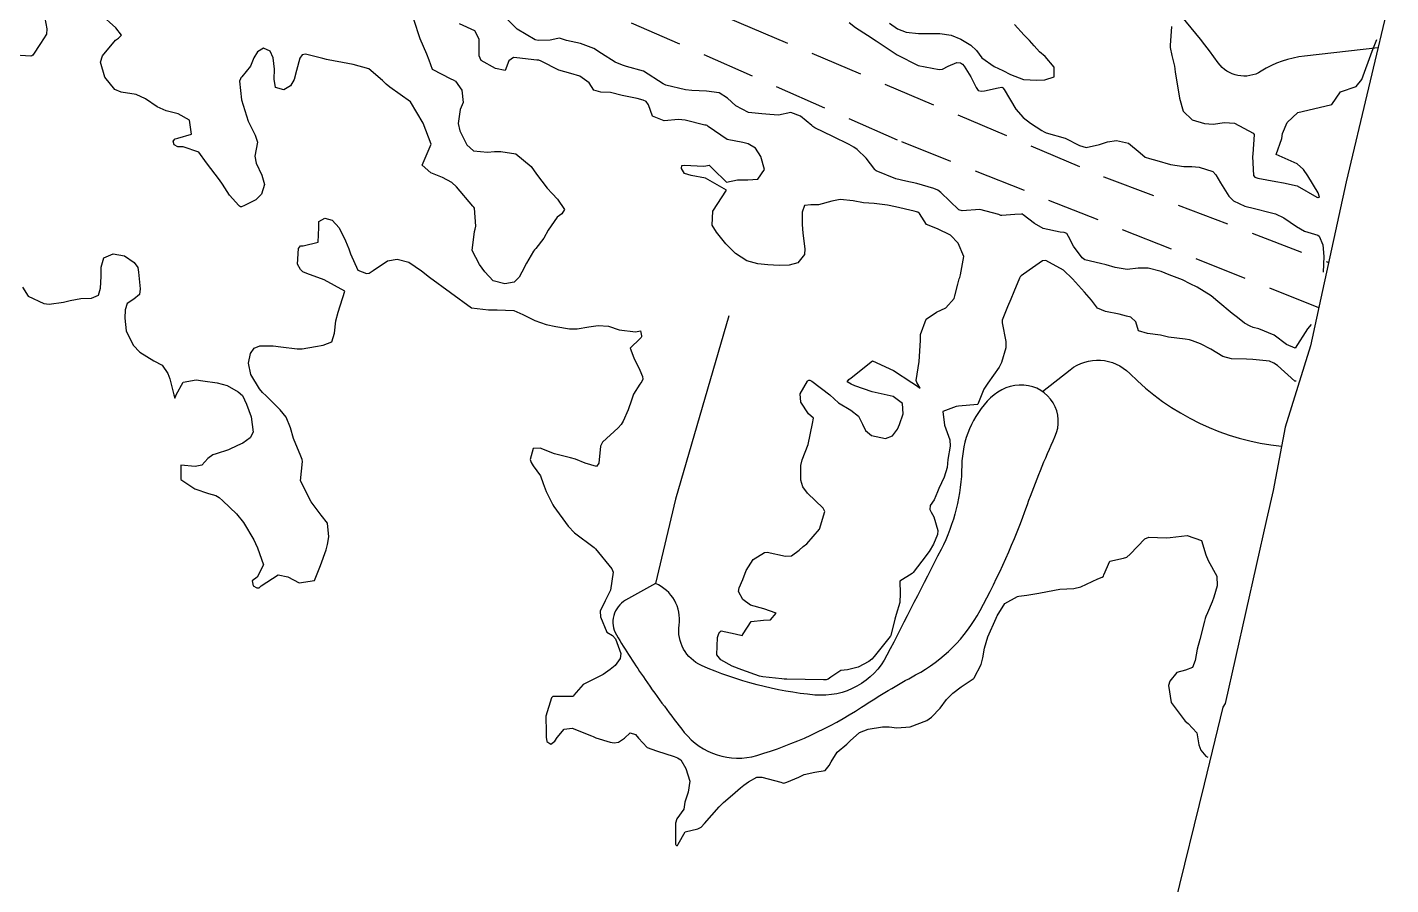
# Model space of a CAD drawing. Header units: metres. Extents: x 298520 to 308411, y 7433745 to 7450750.
# Drawn here: x 305187.2 to 305316.3, y 7437696.1 to 7437777.3 of the extents above; entities that cross this region are included whole.
import ezdxf

# ---------------------------------------------------------------- set-up
doc = ezdxf.new("R2010")
doc.units = ezdxf.units.M
doc.header["$LTSCALE"] = 10
doc.linetypes.add('DASHED', pattern=[0.75, 0.5, -0.25])
for name, color, linetype in [('Area', 45, 'Continuous'), ('Curvas de Nivel 1m', 11, 'Continuous'), ('Hidrografia', 140, 'Continuous'), ('Vias Secundárias', 230, 'DASHED')]:
    doc.layers.add(name, color=color, linetype=linetype)

msp = doc.modelspace()

# ---------------------------------------------------------------- linework, layer by layer
at = {"layer": 'Area'}
msp.add_polyline3d([(305316.28, 7437780.47, 707.42), (305312.05, 7437762.65, 712.48), (305309.67, 7437751.62, 711.66), (305308.68, 7437747.09, 711.47), (305306.29, 7437739.4, 702.84), (305305.13, 7437733.42, 702.9), (305304.53, 7437730.66, 703.35), (305300.59, 7437713.24, 705), (305300.38, 7437712.88, 708.88), (305298.61, 7437705.59, 703.04), (305295.79, 7437694.18, 704.32)], dxfattribs=at)
at = {"layer": 'Curvas de Nivel 1m', "flags": 128}
for points, elevation in [([(305188.77, 7437778.63), (305189.06, 7437777.14), (305189.02, 7437776.63), (305188.44, 7437775.75), (305187.73, 7437774.64), (305187.62, 7437774.56), (305187.54, 7437774.55), (305185.54, 7437774.66)], 703), ([(305223.77, 7437778.03), (305224.35, 7437776.2), (305224.99, 7437774.75), (305225.2, 7437774.19), (305225.53, 7437773.31), (305227.3, 7437772.38), (305227.51, 7437772.3), (305227.73, 7437772.16), (305228.34, 7437771.32), (305228.47, 7437770.15), (305228.17, 7437769.47), (305228, 7437768.15), (305228.15, 7437767.46), (305228.81, 7437766.15), (305229.44, 7437765.58), (305230.77, 7437765.45), (305231.44, 7437765.5), (305232.02, 7437765.52), (305233.44, 7437765.3), (305234.9, 7437764.08), (305235.41, 7437763.37), (305236.43, 7437762.05), (305236.88, 7437761.54), (305237.38, 7437761), (305238.07, 7437760.03), (305237.79, 7437759.62), (305237.37, 7437759.29), (305236.51, 7437758.05), (305236.11, 7437757.29), (305235.33, 7437756.31), (305235.21, 7437756.19), (305235.13, 7437756.07), (305234.45, 7437754.94), (305234.01, 7437754.08), (305233.78, 7437753.6), (305233.29, 7437753.14), (305232.41, 7437752.97), (305231.29, 7437753.27), (305230.5, 7437754.12), (305230, 7437754.82), (305229.32, 7437756.14), (305229.55, 7437757.94), (305229.6, 7437758.14), (305229.67, 7437758.45), (305229.53, 7437760.14), (305229.46, 7437760.23), (305229.37, 7437760.32), (305227.83, 7437762.16), (305227.4, 7437762.58), (305226.52, 7437763.06), (305225.41, 7437763.5), (305224.59, 7437764.2), (305225.44, 7437766.19), (305224.68, 7437768.2), (305223.49, 7437770.21), (305221.51, 7437771.6), (305221.16, 7437771.88), (305220.84, 7437772.24), (305219.53, 7437773.33), (305218.05, 7437773.76), (305217.54, 7437773.84), (305215.67, 7437774.18), (305215.54, 7437774.21), (305215.18, 7437774.31), (305213.55, 7437774.72), (305213.21, 7437774.67), (305213, 7437774.34), (305212.68, 7437773.18), (305212.46, 7437772.34), (305212.13, 7437771.72), (305211.5, 7437771.36), (305210.71, 7437771.56), (305210.58, 7437772.36), (305210.6, 7437773.29), (305210.47, 7437774.37), (305210.2, 7437775.02), (305209.55, 7437775.28), (305208.99, 7437774.94), (305208.66, 7437774.39), (305208.34, 7437773.59), (305207.52, 7437772.57), (305207.43, 7437772.48), (305207.38, 7437772.4), (305207.29, 7437772.18), (305207.49, 7437770.4), (305208.1, 7437768.39), (305208.77, 7437767.07), (305208.99, 7437766.38), (305208.74, 7437765.08), (305208.87, 7437764.39), (305209.41, 7437763.26), (305209.65, 7437762.38), (305209.38, 7437761.48), (305208.83, 7437760.93), (305207.77, 7437760.4), (305207.49, 7437760.28), (305207.37, 7437760.27), (305207.29, 7437760.32), (305207.21, 7437760.4), (305206.34, 7437761.38), (305205.68, 7437762.43), (305205.4, 7437762.81), (305204.16, 7437764.44), (305203.43, 7437765.46), (305201.96, 7437765.95), (305201.44, 7437765.96), (305201.11, 7437766.14), (305201.01, 7437766.48), (305201.2, 7437766.72), (305201.45, 7437766.78), (305202.75, 7437767.16), (305202.56, 7437768.46), (305201.48, 7437769.08), (305200.36, 7437769.37), (305199.49, 7437769.74), (305198.4, 7437770.51), (305197.5, 7437770.92), (305196.09, 7437771.13), (305195.5, 7437771.37), (305194.53, 7437772.56), (305194.13, 7437773.96), (305194.32, 7437774.56), (305195.56, 7437776.05), (305195.84, 7437776.25), (305196.12, 7437776.53), (305195.57, 7437777.23), (305194.09, 7437778.56)], 703), ([(305307.32, 7437743.75), (305307.19, 7437743.76), (305305.54, 7437745.23), (305305.21, 7437745.47), (305304.81, 7437745.64), (305303.21, 7437745.8), (305302.63, 7437745.84), (305301.21, 7437745.88), (305300.39, 7437746.11), (305299.23, 7437746.78), (305298.27, 7437747.31), (305297.5, 7437747.59), (305297.24, 7437747.67), (305296.82, 7437747.75), (305295.24, 7437747.93), (305294.48, 7437748.12), (305293.24, 7437748.28), (305292.4, 7437748.54), (305292.14, 7437749.39), (305291.68, 7437749.82), (305291.26, 7437749.93), (305290.58, 7437750.09), (305289.26, 7437750.36), (305288.52, 7437750.68), (305287.96, 7437751.44), (305287.28, 7437752.18), (305286.14, 7437753.46), (305285.31, 7437754.26), (305283.63, 7437755.18), (305283.32, 7437755.17), (305282.06, 7437754.26), (305281.3, 7437753.72), (305281.19, 7437753.63), (305281.13, 7437753.52), (305280.6, 7437752.21), (305280.32, 7437751.53), (305280, 7437750.8), (305279.5, 7437749.54), (305279.49, 7437749.29), (305279.85, 7437747.53), (305279.84, 7437746.92), (305279.42, 7437745.54), (305279.35, 7437745.39), (305279.2, 7437745.1), (305278.12, 7437743.56), (305277.75, 7437742.99), (305277.18, 7437741.57), (305277.15, 7437741.54), (305275.36, 7437741.38), (305275.15, 7437741.37), (305273.86, 7437740.89), (305274.02, 7437739.6), (305274.52, 7437738.2), (305274.57, 7437737.6), (305274.35, 7437736.34), (305274.27, 7437735.6), (305273.99, 7437734.68), (305273.5, 7437733.61), (305273.38, 7437733.28), (305273.05, 7437732.51), (305272.67, 7437731.98), (305272.63, 7437731.62), (305272.77, 7437731.36), (305273.03, 7437730.91), (305273.4, 7437729.61), (305273.38, 7437729.23), (305273, 7437728.31), (305272.57, 7437727.62), (305271.89, 7437726.72), (305271.07, 7437725.64), (305270.96, 7437725.55), (305269.8, 7437724.81), (305269.83, 7437723.65), (305269.8, 7437722.79), (305269.46, 7437721.65), (305269.34, 7437721.23), (305268.95, 7437719.66), (305268.93, 7437719.62), (305268.89, 7437719.57), (305267.37, 7437717.68), (305267.14, 7437717.42), (305266.87, 7437717.22), (305265.87, 7437716.69), (305264.85, 7437716.43), (305264.21, 7437716.36), (305263.27, 7437715.73), (305263.03, 7437715.54), (305262.84, 7437715.49), (305262.59, 7437715.49), (305260.84, 7437715.5), (305259.09, 7437715.53), (305258.84, 7437715.54), (305258.63, 7437715.57), (305256.84, 7437715.76), (305256.52, 7437715.81), (305254.85, 7437716.44), (305253.93, 7437716.76), (305252.87, 7437717.36), (305252.47, 7437717.86), (305252.54, 7437719.5), (305252.68, 7437719.85), (305252.75, 7437719.99), (305252.9, 7437720.13), (305254.21, 7437719.84), (305254.89, 7437719.66), (305254.98, 7437719.83), (305255.74, 7437720.99), (305256.91, 7437721.14), (305257.56, 7437721.15), (305258.09, 7437721.79), (305256.93, 7437722.21), (305255.66, 7437722.55), (305254.94, 7437723.1), (305254.52, 7437723.83), (305254.59, 7437724.19), (305254.95, 7437724.98), (305255.25, 7437725.83), (305255.92, 7437726.87), (305256.99, 7437727.55), (305257.23, 7437727.56), (305258.98, 7437727.18), (305259.54, 7437727.22), (305260.26, 7437727.77), (305260.65, 7437728.11), (305261, 7437728.36), (305262.21, 7437729.74), (305262.71, 7437731.41), (305262.55, 7437731.74), (305261.05, 7437733.15), (305260.61, 7437733.76), (305260.44, 7437734.39), (305260.43, 7437735.77), (305260.55, 7437736.31), (305261.11, 7437737.76), (305261.55, 7437739.75), (305261.64, 7437740.26), (305261.14, 7437740.68), (305260.42, 7437741.77), (305260.36, 7437742.57), (305261.05, 7437743.76), (305261.13, 7437743.82), (305261.18, 7437743.84), (305261.27, 7437743.84), (305261.48, 7437743.76), (305263.16, 7437742.45), (305264.01, 7437741.72), (305265.15, 7437741.02), (305265.89, 7437740.45), (305266.26, 7437739.69), (305266.54, 7437739.1), (305267.12, 7437738.6), (305268.46, 7437738.32), (305269.12, 7437738.58), (305269.59, 7437739.2), (305269.76, 7437739.65), (305270.11, 7437740.68), (305270.07, 7437741.65), (305269.16, 7437742.32), (305268.33, 7437742.5), (305267.17, 7437742.76), (305265.55, 7437743.33), (305265.18, 7437743.46), (305264.83, 7437743.71), (305264.98, 7437743.92), (305265.19, 7437744.06), (305267.2, 7437745.68), (305269.19, 7437744.77), (305270.95, 7437743.64), (305271.18, 7437743.46), (305271.72, 7437743.09), (305271.41, 7437743.64), (305271.36, 7437743.81), (305271.64, 7437745.63), (305271.74, 7437747.11), (305271.76, 7437747.63), (305271.77, 7437748.17), (305272.29, 7437749.62), (305273.26, 7437750.29), (305274.15, 7437750.71), (305274.94, 7437751.59), (305275.02, 7437751.84), (305275.29, 7437752.94), (305275.43, 7437753.46), (305275.47, 7437753.59), (305275.55, 7437753.83), (305275.86, 7437755.58), (305275.34, 7437756.84), (305274.59, 7437757.6), (305273.36, 7437758.18), (305272.34, 7437758.6), (305271.65, 7437759.64), (305271.5, 7437759.77), (305271.37, 7437759.81), (305271.16, 7437759.85), (305269.38, 7437760.26), (305268.62, 7437760.43), (305267.38, 7437760.57), (305266.35, 7437760.66), (305265.38, 7437760.84), (305264.15, 7437760.96), (305263.38, 7437760.82), (305262.1, 7437760.47), (305261.38, 7437760.47), (305260.77, 7437760.38), (305260.57, 7437759.77), (305260.55, 7437758.58), (305260.62, 7437757.77), (305260.81, 7437756.28), (305260.77, 7437755.77), (305260.13, 7437754.95), (305259.31, 7437754.74), (305258.38, 7437754.72), (305257.31, 7437754.78), (305256.37, 7437754.87), (305255.32, 7437755.16), (305254.24, 7437755.84), (305253.34, 7437756.78), (305252.44, 7437757.86), (305252.03, 7437758.54), (305252.09, 7437759.87), (305253.39, 7437761.85), (305251.41, 7437762.99), (305250.06, 7437763.24), (305249.42, 7437763.42), (305249.12, 7437763.9), (305249.15, 7437764.18), (305249.43, 7437764.22), (305251.2, 7437764.11), (305251.43, 7437764.15), (305251.76, 7437764.21), (305252.1, 7437763.87), (305253.4, 7437762.61), (305254.43, 7437762.81), (305255.41, 7437762.82), (305256.35, 7437762.88), (305256.99, 7437763.81), (305256.65, 7437765.03), (305256.13, 7437765.82), (305255.45, 7437766.23), (305254.93, 7437766.35), (305253.45, 7437766.65), (305251.67, 7437767.88), (305251.55, 7437767.96), (305251.47, 7437767.99), (305251.35, 7437768.01), (305249.48, 7437768.46), (305248.84, 7437768.54), (305247.48, 7437768.42), (305246.39, 7437768.84), (305246, 7437769.94), (305245.78, 7437770.23), (305245.5, 7437770.37), (305244.93, 7437770.53), (305243.5, 7437770.82), (305242.41, 7437771.08), (305241.5, 7437771.13), (305240.83, 7437771.32), (305240.38, 7437772.01), (305239.52, 7437772.63), (305238.64, 7437772.91), (305237.53, 7437773.2), (305235.85, 7437774.07), (305235.63, 7437774.15), (305235.54, 7437774.17), (305235.44, 7437774.17), (305233.55, 7437774.37), (305233.24, 7437774.4), (305232.78, 7437774.1), (305232.45, 7437773.18), (305231.53, 7437773.37), (305230.17, 7437774.13), (305229.99, 7437774.58), (305229.98, 7437776.13), (305229.57, 7437776.94), (305228.13, 7437777.61)], 703), ([(305308.73, 7437749.13), (305308.41, 7437748.7), (305307.23, 7437746.88), (305306.41, 7437747.22), (305305.24, 7437748.12), (305303.8, 7437748.7), (305303.25, 7437748.85), (305302.96, 7437748.96), (305302.42, 7437749.26), (305301.77, 7437749.79), (305301.26, 7437750.16), (305299.92, 7437751.29), (305299.28, 7437751.85), (305297.96, 7437752.65), (305297.3, 7437752.99), (305296.56, 7437753.34), (305295.31, 7437753.84), (305294.54, 7437754.13), (305293.31, 7437754.47), (305292.38, 7437754.45), (305291.31, 7437754.34), (305290.2, 7437754.52), (305289.32, 7437754.79), (305288.8, 7437754.91), (305287.32, 7437755.24), (305287.05, 7437755.45), (305286.25, 7437756.55), (305285.77, 7437757.47), (305285.62, 7437757.73), (305285.36, 7437757.83), (305284.97, 7437757.86), (305283.36, 7437758.23), (305282.56, 7437758.7), (305281.48, 7437759.52), (305281.42, 7437759.57), (305281.37, 7437759.59), (305281.31, 7437759.58), (305280.68, 7437759.53), (305279.46, 7437759.45), (305279.37, 7437759.46), (305279.18, 7437759.54), (305277.38, 7437760.03), (305275.69, 7437759.9), (305275.38, 7437759.97), (305273.69, 7437761.61), (305273.4, 7437761.84), (305273.01, 7437762), (305271.41, 7437762.49), (305270.36, 7437762.7), (305269.41, 7437762.91), (305267.57, 7437763.68), (305267.48, 7437763.73), (305267.42, 7437763.81), (305266.63, 7437764.89), (305265.76, 7437765.71), (305265.45, 7437765.92), (305265, 7437766.16), (305263.46, 7437766.92), (305261.76, 7437767.76), (305261.58, 7437767.87), (305261.48, 7437767.98), (305260.4, 7437768.86), (305259.49, 7437769.19), (305258.32, 7437768.96), (305257.48, 7437769), (305256.73, 7437769.06), (305255.49, 7437769.2), (305254.29, 7437769.84), (305253.5, 7437770.57), (305252.69, 7437771.05), (305251.51, 7437771.23), (305250.1, 7437771.3), (305249.51, 7437771.36), (305247.64, 7437771.79), (305247.51, 7437771.86), (305247.47, 7437771.88), (305247.4, 7437771.92), (305245.53, 7437773.11), (305243.94, 7437773.56), (305243.54, 7437773.69), (305242.86, 7437773.98), (305241.55, 7437774.79), (305240.83, 7437775.27), (305239.56, 7437775.72), (305238.24, 7437776.03), (305237.57, 7437776.25), (305237.41, 7437776.2), (305236.69, 7437776.05), (305235.56, 7437776.03), (305235.27, 7437776.07), (305233.58, 7437777.09), (305232.57, 7437778.1)], 704), ([(305265.02, 7437777.72), (305265.59, 7437777.26), (305266.75, 7437776.52), (305267.57, 7437776), (305268.04, 7437775.68), (305269.55, 7437774.66), (305271.54, 7437773.64), (305273.54, 7437773.28), (305273.85, 7437773.29), (305274.39, 7437773.6), (305275.21, 7437773.93), (305275.55, 7437773.91), (305275.74, 7437773.78), (305275.88, 7437773.58), (305276.53, 7437772.58), (305277.03, 7437771.57), (305277.23, 7437771.28), (305277.51, 7437771.21), (305277.82, 7437771.25), (305279.11, 7437771.54), (305279.46, 7437771.6), (305279.51, 7437771.58), (305279.56, 7437771.54), (305279.67, 7437771.38), (305280.79, 7437769.53), (305281.48, 7437768.72), (305282.16, 7437768.19), (305283.25, 7437767.49), (305283.47, 7437767.36), (305283.67, 7437767.29), (305285.46, 7437766.76), (305286.82, 7437766.08), (305287.45, 7437765.89), (305288.72, 7437766.16), (305289.46, 7437766.41), (305290.32, 7437766.55), (305291.46, 7437766.3), (305292.54, 7437765.38), (305293.03, 7437764.97), (305293.44, 7437764.85), (305294.12, 7437764.67), (305295.43, 7437764.29), (305296.68, 7437764.09), (305297.43, 7437764.08), (305298.15, 7437764.04), (305299.43, 7437763.6), (305299.71, 7437763.3), (305300.16, 7437762.54), (305300.94, 7437761.28), (305301.39, 7437760.84), (305302.45, 7437760.33), (305303.38, 7437760.11), (305304.87, 7437759.74), (305305.38, 7437759.59), (305306.17, 7437759.22), (305307.36, 7437758.4), (305308.11, 7437757.95), (305309.36, 7437757.59), (305309.51, 7437757.49), (305309.84, 7437756.67), (305309.93, 7437755.56), (305309.88, 7437754.07)], 704), ([(305268.82, 7437777.67), (305269.58, 7437777.12), (305270.41, 7437776.82), (305271.58, 7437776.67), (305272.53, 7437776.67), (305273.58, 7437776.68), (305274.66, 7437776.52), (305275.57, 7437776.15), (305276.52, 7437775.58), (305277.05, 7437775.06), (305277.55, 7437774.38), (305278.74, 7437773.55), (305279.54, 7437773.18), (305280.27, 7437772.8), (305281.52, 7437772.32), (305282.77, 7437772.26), (305283.53, 7437772.3), (305284.42, 7437772.59), (305284.42, 7437773.48), (305283.55, 7437774.52), (305283.01, 7437774.96), (305282.51, 7437775.51), (305282.09, 7437776.03), (305281.57, 7437776.52), (305280.65, 7437777.53)], 703), ([(305295.52, 7437777.35), (305295.38, 7437775.54), (305295.38, 7437775.35), (305295.56, 7437774.61), (305295.8, 7437773.6), (305295.83, 7437773.35), (305295.87, 7437773.02), (305296.15, 7437771.34), (305296.28, 7437770.57), (305296.63, 7437769.34), (305297.48, 7437768.51), (305298.63, 7437768.15), (305299.47, 7437768.1), (305300.53, 7437768.24), (305301.48, 7437768.18), (305303.26, 7437767.25), (305303.34, 7437767.13), (305303.21, 7437765.25), (305303.2, 7437765.02), (305303.28, 7437763.25), (305303.42, 7437763.07), (305303.69, 7437762.98), (305305.41, 7437762.67), (305306.11, 7437762.53), (305307.41, 7437762.25), (305309.28, 7437761.18), (305309.36, 7437761.15), (305309.39, 7437761.15), (305309.52, 7437761.18), (305309.4, 7437761.58), (305308.42, 7437763.2), (305308.02, 7437763.79), (305307.43, 7437764.35), (305305.44, 7437765.23), (305305.96, 7437766.73), (305306.03, 7437767.22), (305306.46, 7437768.24), (305307.49, 7437769.21), (305309.5, 7437769.68), (305310.69, 7437769.97), (305311.51, 7437771.16), (305313.01, 7437771.65), (305313.53, 7437772.32), (305314.53, 7437775.01), (305314.97, 7437776.12)], 703), ([(305186.74, 7437752.65), (305187.27, 7437751.81), (305188.75, 7437751.13), (305189.26, 7437751.06), (305190.63, 7437751.23), (305191.27, 7437751.4), (305192.27, 7437751.58), (305193.27, 7437751.61), (305193.94, 7437751.9), (305194.14, 7437752.56), (305194.18, 7437753.67), (305194.19, 7437754.56), (305194.43, 7437755.44), (305195.32, 7437755.83), (305196.41, 7437755.63), (305197.31, 7437755.01), (305197.67, 7437754.52), (305197.72, 7437754.09), (305197.9, 7437752.51), (305197.82, 7437751.97), (305197.27, 7437751.52), (305196.66, 7437751.13), (305196.46, 7437750.53), (305196.44, 7437749.73), (305196.57, 7437748.53), (305197.21, 7437747.18), (305197.84, 7437746.51), (305199.19, 7437745.7), (305199.98, 7437745.28), (305200.5, 7437744.48), (305200.68, 7437743.98), (305201.07, 7437742.47), (305201.16, 7437742.16), (305201.27, 7437742.36), (305201.28, 7437742.47), (305201.96, 7437743.68), (305203.18, 7437743.9), (305203.82, 7437743.8), (305205.17, 7437743.6), (305206.11, 7437743.35), (305207.17, 7437742.75), (305207.58, 7437742.4), (305207.95, 7437741.59), (305208.4, 7437740.39), (305208.57, 7437738.93), (305208.31, 7437738.39), (305207.61, 7437737.89), (305207.1, 7437737.66), (305206.26, 7437737.25), (305205.09, 7437736.87), (305204.75, 7437736.78), (305204.28, 7437736.44), (305203.72, 7437735.8), (305203.08, 7437735.68), (305201.74, 7437735.8), (305201.73, 7437734.46), (305203.05, 7437733.56), (305204.36, 7437733.13), (305205.05, 7437732.92), (305205.36, 7437732.74), (305205.7, 7437732.42), (305207.02, 7437731.19), (305207.68, 7437730.39), (305208.63, 7437728.75), (305208.8, 7437728.38), (305208.99, 7437727.99), (305209.57, 7437726.37), (305208.95, 7437725.2), (305208.48, 7437724.85), (305208.59, 7437724.38), (305208.94, 7437724.19), (305209.14, 7437724.18), (305209.35, 7437724.38), (305210.95, 7437725.42), (305211.85, 7437725.24), (305212.95, 7437724.65), (305214.39, 7437724.88), (305214.96, 7437726.31), (305215.49, 7437727.8), (305215.61, 7437728.3), (305215.73, 7437729.03), (305215.61, 7437730.3), (305215.02, 7437731.07), (305214.07, 7437732.32), (305213.06, 7437734.33), (305213.25, 7437736.16), (305213.23, 7437736.33), (305213.09, 7437736.65), (305212.4, 7437738.34), (305212.13, 7437739.34), (305211.71, 7437740.34), (305211.14, 7437741.04), (305209.82, 7437742.37), (305209.48, 7437742.69), (305209.17, 7437743.02), (305208.35, 7437744.39), (305208.14, 7437745.45), (305208.33, 7437746.39), (305208.69, 7437746.9), (305209.21, 7437747.11), (305210.46, 7437747.11), (305211.21, 7437747.02), (305212.74, 7437746.81), (305213.21, 7437746.81), (305214.49, 7437747.05), (305215.22, 7437747.18), (305216.02, 7437747.5), (305216.29, 7437748.29), (305216.41, 7437749.46), (305216.62, 7437750.29), (305217.27, 7437752.28), (305215.29, 7437753.37), (305213.67, 7437753.95), (305213.3, 7437754.12), (305213.06, 7437754.33), (305212.79, 7437754.85), (305212.86, 7437756.33), (305213.07, 7437756.59), (305213.33, 7437756.59), (305214.74, 7437756.91), (305214.81, 7437758.32), (305214.79, 7437758.88), (305215.36, 7437759.18), (305216.06, 7437759), (305216.71, 7437758.29), (305217.33, 7437757.06), (305217.64, 7437756.28), (305217.79, 7437755.81), (305218.5, 7437754.27), (305219.3, 7437753.94), (305219.56, 7437753.99), (305219.95, 7437754.25), (305221.31, 7437755.15), (305222.22, 7437755.31), (305223.31, 7437755.02), (305224.51, 7437754.2), (305225.29, 7437753.62), (305227.27, 7437752.16), (305229.26, 7437750.69), (305230.86, 7437750.52), (305231.26, 7437750.53), (305231.67, 7437750.53), (305233.26, 7437750.46), (305234.1, 7437750.08), (305235.25, 7437749.5), (305236.33, 7437749.14), (305237.24, 7437748.94), (305238.54, 7437748.73), (305239.24, 7437748.71), (305240.36, 7437748.89), (305241.24, 7437749.02), (305242.23, 7437748.97), (305243.24, 7437748.63), (305244.78, 7437748.42), (305245.24, 7437748.52), (305245.35, 7437748.06), (305245.33, 7437747.95), (305245.3, 7437747.88), (305245.23, 7437747.8), (305244.28, 7437746.9), (305244.62, 7437745.96), (305245.19, 7437744.81), (305245.45, 7437744.21), (305245.46, 7437743.95), (305245.38, 7437743.74), (305245.18, 7437743.48), (305244.59, 7437742.53), (305244.4, 7437741.96), (305244.08, 7437741.03), (305243.6, 7437739.97), (305243.43, 7437739.66), (305243.13, 7437739.35), (305241.65, 7437737.99), (305241.48, 7437737.62), (305241.3, 7437736), (305241.08, 7437735.68), (305240.02, 7437736.01), (305239.09, 7437736.38), (305238.62, 7437736.49), (305237.1, 7437736.88), (305235.74, 7437737.42), (305235.1, 7437737.38), (305234.82, 7437736.34), (305234.89, 7437736.07), (305235.08, 7437735.75), (305235.79, 7437734.78), (305236.04, 7437734.06), (305236.31, 7437733.3), (305236.94, 7437732.04), (305237.04, 7437731.88), (305238.39, 7437730.03), (305239.01, 7437729.4), (305240.86, 7437728), (305240.99, 7437727.88), (305242.55, 7437725.98), (305242.67, 7437725.68), (305242.41, 7437723.98), (305241.91, 7437722.96), (305241.44, 7437721.99), (305241.46, 7437721.44), (305242.07, 7437719.98), (305242.6, 7437719.69), (305242.89, 7437719.37), (305243.39, 7437717.96), (305243.34, 7437717.49), (305242.86, 7437716.83), (305242.37, 7437716.46), (305241.72, 7437715.99), (305240.84, 7437715.53), (305239.81, 7437715.03), (305238.94, 7437714.02), (305238.9, 7437713.94), (305238.82, 7437713.89), (305236.95, 7437713.91), (305236.82, 7437713.76), (305236.29, 7437712.05), (305236.31, 7437710.51), (305236.33, 7437710.05), (305236.38, 7437709.65), (305236.77, 7437709.37), (305237.13, 7437709.67), (305237.35, 7437710.03), (305238.02, 7437710.79), (305238.79, 7437710.91), (305240.6, 7437710.18), (305240.77, 7437710.1), (305241.02, 7437710), (305242.37, 7437709.58), (305242.77, 7437709.52), (305243.16, 7437709.57), (305243.73, 7437709.96), (305244.28, 7437710.46), (305244.78, 7437710.3), (305245.06, 7437709.95), (305245.89, 7437709.06), (305246.76, 7437708.75), (305248.44, 7437708.22), (305248.75, 7437708.1), (305249.06, 7437707.9), (305249.55, 7437707.09), (305249.93, 7437705.89), (305249.76, 7437704.84), (305249.44, 7437703.89), (305249.35, 7437703.24), (305248.69, 7437702.31), (305248.58, 7437701.9), (305248.56, 7437700), (305248.57, 7437699.9), (305248.59, 7437699.84), (305248.65, 7437699.79), (305248.75, 7437699.8), (305248.83, 7437699.9), (305249.47, 7437701.09), (305250.68, 7437701.38), (305251.01, 7437701.54), (305251.31, 7437701.87), (305252.7, 7437703.46), (305252.9, 7437703.65), (305253.11, 7437703.85), (305253.96, 7437704.59), (305254.72, 7437705.24), (305255.04, 7437705.51), (305255.46, 7437705.82), (305256.28, 7437706.26), (305256.73, 7437706.27), (305258.55, 7437705.78), (305258.68, 7437705.73), (305258.72, 7437705.71), (305258.82, 7437705.68), (305259.11, 7437705.78), (305260.23, 7437706.26), (305260.73, 7437706.52), (305261.75, 7437706.73), (305262.74, 7437706.9), (305263.12, 7437707.35), (305263.29, 7437707.72), (305263.86, 7437708.62), (305264.77, 7437709.39), (305264.95, 7437709.53), (305265.11, 7437709.71), (305265.98, 7437710.5), (305266.79, 7437710.8), (305268.15, 7437711.02), (305268.79, 7437711.02), (305269.53, 7437710.92), (305270.79, 7437711.03), (305272.35, 7437711.62), (305272.81, 7437711.94), (305273.61, 7437712.8), (305274.23, 7437713.6), (305274.51, 7437713.91), (305274.83, 7437714.2), (305275.6, 7437714.82), (305276.75, 7437715.57), (305276.8, 7437715.61), (305276.84, 7437715.66), (305277.49, 7437716.94), (305277.65, 7437717.56), (305277.81, 7437718.48), (305278.13, 7437719.55), (305278.91, 7437721.33), (305278.98, 7437721.47), (305279.01, 7437721.54), (305279.75, 7437722.72), (305280.94, 7437723.36), (305281.07, 7437723.39), (305281.84, 7437723.51), (305282.95, 7437723.7), (305284.46, 7437723.97), (305284.95, 7437724.05), (305286.27, 7437724.14), (305286.95, 7437724.29), (305288.56, 7437725.03), (305288.96, 7437725.19), (305289.09, 7437725.29), (305289.11, 7437725.42), (305289.68, 7437726.71), (305290.99, 7437726.99), (305291.29, 7437727.1), (305291.62, 7437727.39), (305293.01, 7437728.83), (305293.39, 7437728.99), (305295.01, 7437728.93), (305295.4, 7437728.96), (305297.01, 7437729.15), (305298.35, 7437728.66), (305298.76, 7437727.3), (305298.99, 7437726.79), (305299.82, 7437725.29), (305299.85, 7437724.39), (305299.53, 7437723.29), (305299.38, 7437722.85), (305298.92, 7437721.81), (305298.76, 7437721.46), (305298.71, 7437721.3), (305298.65, 7437721.04), (305298.19, 7437719.31), (305297.96, 7437718.39), (305297.77, 7437717.32), (305297.52, 7437716.66), (305296.86, 7437716.38), (305296.03, 7437716.16), (305295.35, 7437715.34), (305295.24, 7437714.95), (305295.48, 7437713.34), (305296.8, 7437711.56), (305297.11, 7437711.33), (305297.92, 7437710.45), (305298.11, 7437709.31), (305298.29, 7437708.82), (305298.76, 7437708.24), (305298.97, 7437708.15)], 703)]:
    msp.add_lwpolyline(points, dxfattribs=dict(at, elevation=elevation))
at = {"layer": 'Hidrografia', "elevation": 708.88}
msp.add_lwpolyline([(305315.06, 7437775.33), (305308.11, 7437774.54, 0.111447), (305304.02, 7437773.11, -0.396774), (305299.93, 7437773.92, 0.048057), (305292.66, 7437782.31, 0.08675)], format="xyb", dxfattribs=at)
at = {"layer": 'Hidrografia'}
for points in [[(305253.62, 7437749.95), (305248.58, 7437732.58), (305246.67, 7437724.6), (305243.84, 7437723.01, 0.421286), (305242.97, 7437719.74, 0.017058), (305245.7, 7437715.5, 0.016194), (305249.4, 7437710.5, 0.30619), (305256.26, 7437708.32, 0.0725), (305266.18, 7437712.89, -0.020132), (305271.3, 7437715.94, 0.145314), (305277.4, 7437722.03, 0.039124), (305281.88, 7437732.07, -0.022889), (305284.49, 7437738.49, 0.529193), (305281.55, 7437743.38, 0.212386), (305278.39, 7437742.18, 0.196918), (305275.67, 7437735.77, -0.11531), (305273.7, 7437727.81, -0.000607), (305268.58, 7437717.8, -0.306164), (305261.76, 7437714.04, -0.081937), (305251.03, 7437716.84, -0.334738), (305248.91, 7437720.66, 0.341457), (305246.67, 7437724.6, -515.593315)], [(305283.3, 7437742.78), (305285.92, 7437744.84, -0.381168), (305291.57, 7437744.49, 0.173562), (305305.94, 7437737.59, -20.861988)]]:
    msp.add_lwpolyline(points, format="xyb", dxfattribs=at)
at = {"layer": 'Vias Secundárias'}
for points, elevation in [([(305163.31, 7437909.25), (305163.04, 7437907.62), (305157.57, 7437885.3), (305149.54, 7437853.83, 0.042534), (305148.3, 7437846.42, 0.090891), (305149.26, 7437837.05, 0.160592), (305152.91, 7437831.73, 0.03397), (305165.18, 7437823.63), (305186.95, 7437809.23), (305198.51, 7437802.27), (305208.37, 7437797.39), (305222.56, 7437791.24), (305254.56, 7437777.73), (305289.13, 7437763.11), (305310.4, 7437754.99)], 711.35), ([(305309.47, 7437750.71), (305269.57, 7437766.59), (305239.08, 7437780.02), (305210.39, 7437792.17), (305194.65, 7437799.79), (305184.57, 7437805.74), (305173.01, 7437813.22), (305164.39, 7437819.09, 0.043959), (305155.64, 7437823.99, 0.149255), (305149.14, 7437824.81, 0.186425), (305142.85, 7437821.06, 0.083486), (305138.68, 7437813.35, 0.055184), (305137.35, 7437807.41), (305134.83, 7437793.46), (305130.43, 7437769.94), (305126.71, 7437749.95)], 711.62)]:
    msp.add_lwpolyline(points, format="xyb", dxfattribs=dict(at, elevation=elevation))

doc.saveas('drawing.dxf')
